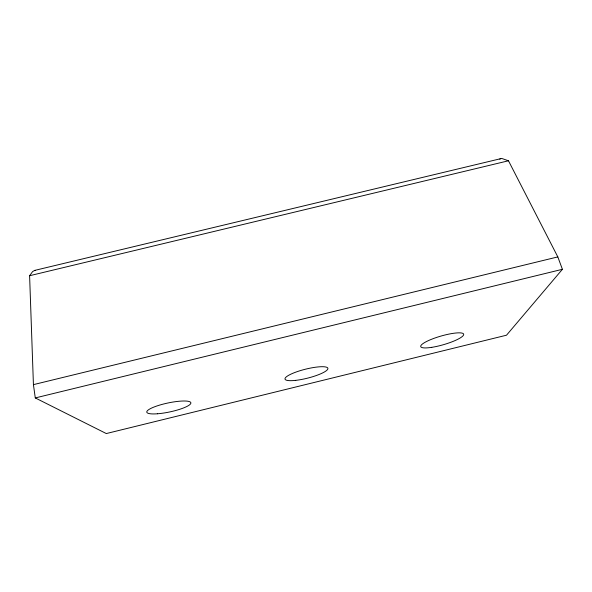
<?xml version="1.0" encoding="UTF-8"?>
<svg xmlns="http://www.w3.org/2000/svg" width="592" height="592" viewBox="0 0 592 592"><rect width="100%" height="100%" fill="white"/><g stroke="black" fill="none" stroke-linecap="round" stroke-linejoin="round"><path stroke-width="0.89" d="M29.6 275.724L32.597 271.61L34.736 270.389L501.713 158.441L508.476 160.78L557.819 256.906L562.4 269.308L506.508 335.205L106.301 433.559L35.283 397.935L33.426 384.637L29.6 275.724L508.476 160.78M499.744 159.167L500.543 158.641M33.426 384.637L557.819 256.906M35.283 397.935L562.4 269.308M34.736 270.389L35.579 270.529M157.524 413.771A22.548 4.566 -12 0 0 190.89 403.034A22.548 4.566 -12 0 0 158.042 405.594A22.548 4.566 -12 0 0 157.524 413.771M295.719 380.36A22.104 4.595 -14.1 0 0 327.909 368.557A22.104 4.595 -14.1 0 0 295.689 372.176A22.104 4.595 -14.1 0 0 295.719 380.36M431.753 347.341A22.326 4.484 -16.1 0 0 463.691 334.369A22.326 4.484 -16.1 0 0 431.183 339.423A22.326 4.484 -16.1 0 0 431.753 347.341"/></g></svg>
